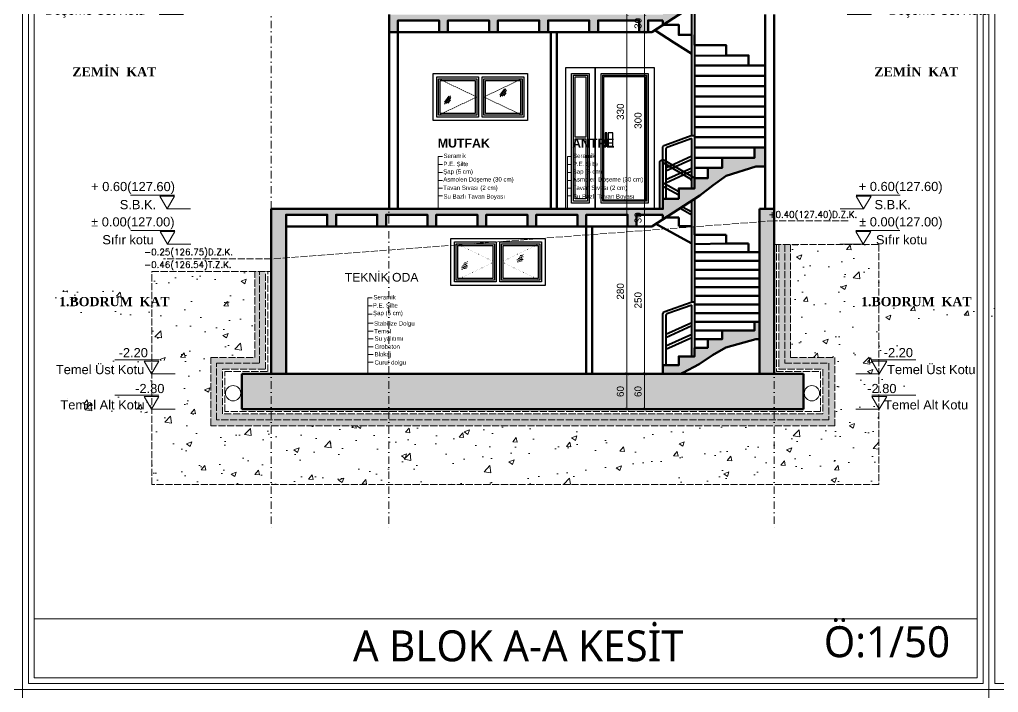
# Model space of a CAD drawing. Header units: millimetres. Extents: x 14753 to 45183, y 5640 to 19518.
# Drawn here: x 26674 to 28337, y 17563 to 18705 of the extents above; entities that cross this region are included whole.
import ezdxf

# ---------------------------------------------------------------- set-up
doc = ezdxf.new("R2010")
doc.units = ezdxf.units.MM
for name, pattern in [('ACAD_ISO02W100', [15, 12, -3]), ('ACAD_ISO07W100', [3, 0, -3]), ('DASHDOT', [25.4, 12.7, -6.35, 0, -6.35]), ('DOT', [0.25, 0, -0.25]), ('HIDDEN', [0.375, 0.25, -0.125])]:
    doc.linetypes.add(name, pattern=pattern)
for name, color, linetype, lineweight in [('A Antet', 35, 'Continuous', 18), ('CERCEVE', 66, 'Continuous', 0), ('Duvar', 1, 'Continuous', 50), ('Görüneyen', 250, 'HIDDEN', 0), ('k aks', 44, 'DASHDOT', 18), ('k ic olcu', 254, 'Continuous', 18), ('k kot', 31, 'Continuous', 20), ('k pencere', 4, 'Continuous', 25), ('k tarama', 252, 'Continuous', 9), ('k yazi', 253, 'Continuous', 15), ('kesiklii çizgi', 244, 'ACAD_ISO02W100', 5), ('Kolon', 30, 'Continuous', 50), ('korkuluk', 6, 'Continuous', 40), ('YAZI', 1, 'Continuous', 0)]:
    doc.layers.add(name, color=color, linetype=linetype, lineweight=lineweight)
doc.layers.add('pencere', color=2, linetype='Continuous')
doc.styles.add('OLCU', font='romans.shx')
doc.styles.get("Standard").update_dxf_attribs({"font": 'arial.ttf'})
doc.dimstyles.new('icölcü', dxfattribs={"dimtxt": 12, "dimasz": 5, "dimexe": 1.25, "dimexo": 0.625, "dimgap": 5, "dimtad": 1, "dimdec": 0, "dimtxsty": 'Standard', "dimblk": 'ARCHTICK', "dimcen": -10, "dimse1": 1, "dimse2": 1, "dimadec": 0, "dimazin": 0, "dimtfac": 1, "dimtdec": 0, "dimtix": 1, "dimtmove": 0, "dimatfit": 3, "dimldrblk": 'ARCHTICK', "dimfxl": 1, "dimarcsym": 0})

# ---------------------------------------------------------------- blocks, each defined once
blk = doc.blocks.new('_ArchTick')
at = {"color": 0, "linetype": 'ByBlock', "const_width": 0.15}
blk.add_lwpolyline([(-0.5, -0.5), (0.5, 0.5)], dxfattribs=at)
blk = doc.blocks.new('*D925')
at = {"layer": 'Defpoints', "color": 0, "transparency": 16777216}
for p in [(390020, 4551562.9), (390020, 4551562.9), (390020, 4551502.9)]:
    blk.add_point(p, dxfattribs=at)
at = {"layer": 'k ic olcu', "color": 0, "lineweight": -2, "transparency": 16777216}
blk.add_line((390020, 4551502.9), (390020, 4551562.9), dxfattribs=at)
at = {"layer": 'k ic olcu', "color": 0, "lineweight": -2, "transparency": 16777216, "xscale": 5, "yscale": 5, "zscale": 5}
for p, rotation in [((390020, 4551562.9), 90), ((390020, 4551502.9), 270)]:
    blk.add_blockref('_ArchTick', p, dxfattribs=dict(at, rotation=rotation))
at = {"layer": 'k ic olcu', "color": 0, "transparency": 16777216, "insert": (390008.9, 4551532.9), "char_height": 12, "attachment_point": 5, "rotation": 90}
blk.add_mtext('60', dxfattribs=at)
blk = doc.blocks.new('*D926')
at = {"layer": 'Defpoints', "color": 0, "transparency": 16777216}
for p in [(390020, 4551812.9), (390020, 4551812.9), (390020, 4551562.9)]:
    blk.add_point(p, dxfattribs=at)
at = {"layer": 'k ic olcu', "color": 0, "lineweight": -2, "transparency": 16777216}
blk.add_line((390020, 4551562.9), (390020, 4551812.9), dxfattribs=at)
at = {"layer": 'k ic olcu', "color": 0, "lineweight": -2, "transparency": 16777216, "xscale": 5, "yscale": 5, "zscale": 5}
for p, rotation in [((390020, 4551812.9), 90), ((390020, 4551562.9), 270)]:
    blk.add_blockref('_ArchTick', p, dxfattribs=dict(at, rotation=rotation))
at = {"layer": 'k ic olcu', "color": 0, "transparency": 16777216, "insert": (390008.9, 4551687.9), "char_height": 12, "attachment_point": 5, "rotation": 90}
blk.add_mtext('250', dxfattribs=at)
blk = doc.blocks.new('*D927')
at = {"layer": 'Defpoints', "color": 0, "transparency": 16777216}
for p in [(390020, 4551842.9), (390020, 4551842.9), (390020, 4551812.9)]:
    blk.add_point(p, dxfattribs=at)
at = {"layer": 'k ic olcu', "color": 0, "lineweight": -2, "transparency": 16777216}
blk.add_line((390020, 4551812.9), (390020, 4551842.9), dxfattribs=at)
at = {"layer": 'k ic olcu', "color": 0, "lineweight": -2, "transparency": 16777216, "xscale": 5, "yscale": 5, "zscale": 5}
for p, rotation in [((390020, 4551842.9), 90), ((390020, 4551812.9), 270)]:
    blk.add_blockref('_ArchTick', p, dxfattribs=dict(at, rotation=rotation))
at = {"layer": 'k ic olcu', "color": 0, "transparency": 16777216, "insert": (390008.9, 4551827.9), "char_height": 12, "attachment_point": 5, "rotation": 90}
blk.add_mtext('30', dxfattribs=at)
blk = doc.blocks.new('*D928')
at = {"layer": 'Defpoints', "color": 0, "transparency": 16777216}
for p in [(390020, 4552142.9), (390020, 4552142.9), (390020, 4551842.9)]:
    blk.add_point(p, dxfattribs=at)
at = {"layer": 'k ic olcu', "color": 0, "lineweight": -2, "transparency": 16777216}
blk.add_line((390020, 4551842.9), (390020, 4552142.9), dxfattribs=at)
at = {"layer": 'k ic olcu', "color": 0, "lineweight": -2, "transparency": 16777216, "xscale": 5, "yscale": 5, "zscale": 5}
for p, rotation in [((390020, 4552142.9), 90), ((390020, 4551842.9), 270)]:
    blk.add_blockref('_ArchTick', p, dxfattribs=dict(at, rotation=rotation))
at = {"layer": 'k ic olcu', "color": 0, "transparency": 16777216, "insert": (390008.9, 4551992.9), "char_height": 12, "attachment_point": 5, "rotation": 90}
blk.add_mtext('300', dxfattribs=at)
blk = doc.blocks.new('*D929')
at = {"layer": 'Defpoints', "color": 0, "transparency": 16777216}
for p in [(390020, 4552172.9), (390020, 4552172.9), (390020, 4552142.9)]:
    blk.add_point(p, dxfattribs=at)
at = {"layer": 'k ic olcu', "color": 0, "lineweight": -2, "transparency": 16777216}
blk.add_line((390020, 4552142.9), (390020, 4552172.9), dxfattribs=at)
at = {"layer": 'k ic olcu', "color": 0, "lineweight": -2, "transparency": 16777216, "xscale": 5, "yscale": 5, "zscale": 5}
for p, rotation in [((390020, 4552172.9), 90), ((390020, 4552142.9), 270)]:
    blk.add_blockref('_ArchTick', p, dxfattribs=dict(at, rotation=rotation))
at = {"layer": 'k ic olcu', "color": 0, "transparency": 16777216, "insert": (390008.9, 4552157.9), "char_height": 12, "attachment_point": 5, "rotation": 90}
blk.add_mtext('30', dxfattribs=at)
blk = doc.blocks.new('*D920')
at = {"layer": 'Defpoints', "color": 0, "transparency": 16777216}
for p in [(389990, 4551562.9), (389990, 4551562.9), (389990, 4551502.9)]:
    blk.add_point(p, dxfattribs=at)
at = {"layer": 'k ic olcu', "color": 0, "lineweight": -2, "transparency": 16777216}
blk.add_line((389990, 4551502.9), (389990, 4551562.9), dxfattribs=at)
at = {"layer": 'k ic olcu', "color": 0, "lineweight": -2, "transparency": 16777216, "xscale": 5, "yscale": 5, "zscale": 5}
for p, rotation in [((389990, 4551562.9), 90), ((389990, 4551502.9), 270)]:
    blk.add_blockref('_ArchTick', p, dxfattribs=dict(at, rotation=rotation))
at = {"layer": 'k ic olcu', "color": 0, "transparency": 16777216, "insert": (389978.9, 4551532.9), "char_height": 12, "attachment_point": 5, "rotation": 90}
blk.add_mtext('60', dxfattribs=at)
blk = doc.blocks.new('*D932')
at = {"layer": 'Defpoints', "color": 0, "transparency": 16777216}
for p in [(389990, 4551842.9), (389990, 4551842.9), (389990, 4551562.9)]:
    blk.add_point(p, dxfattribs=at)
at = {"layer": 'k ic olcu', "color": 0, "lineweight": -2, "transparency": 16777216}
blk.add_line((389990, 4551562.9), (389990, 4551842.9), dxfattribs=at)
at = {"layer": 'k ic olcu', "color": 0, "lineweight": -2, "transparency": 16777216, "xscale": 5, "yscale": 5, "zscale": 5}
for p, rotation in [((389990, 4551842.9), 90), ((389990, 4551562.9), 270)]:
    blk.add_blockref('_ArchTick', p, dxfattribs=dict(at, rotation=rotation))
at = {"layer": 'k ic olcu', "color": 0, "transparency": 16777216, "insert": (389978.9, 4551702.9), "char_height": 12, "attachment_point": 5, "rotation": 90}
blk.add_mtext('280', dxfattribs=at)
blk = doc.blocks.new('*D933')
at = {"layer": 'Defpoints', "color": 0, "transparency": 16777216}
for p in [(389990, 4552172.9), (389990, 4552172.9), (389990, 4551842.9)]:
    blk.add_point(p, dxfattribs=at)
at = {"layer": 'k ic olcu', "color": 0, "lineweight": -2, "transparency": 16777216}
blk.add_line((389990, 4551842.9), (389990, 4552172.9), dxfattribs=at)
at = {"layer": 'k ic olcu', "color": 0, "lineweight": -2, "transparency": 16777216, "xscale": 5, "yscale": 5, "zscale": 5}
for p, rotation in [((389990, 4552172.9), 90), ((389990, 4551842.9), 270)]:
    blk.add_blockref('_ArchTick', p, dxfattribs=dict(at, rotation=rotation))
at = {"layer": 'k ic olcu', "color": 0, "transparency": 16777216, "insert": (389978.9, 4552007.9), "char_height": 12, "attachment_point": 5, "rotation": 90}
blk.add_mtext('330', dxfattribs=at)
blk = doc.blocks.new('kot1')
for p, q in [((578788.5, 90039.1), (578863, 90039.1)), ((578801, 90015.5), (578761, 90015.5))]:
    blk.add_line(p, q)
blk.add_lwpolyline([(578813.5, 90037.1), (578788.5, 90037.1), (578801, 90015.5)], close=True)
blk = doc.blocks.new('H')
at = {"layer": 'YAZI', "xscale": -1}
for p in [(971405.6, 4462718.1), (971405.6, 4462488.2), (971404.9, 4462158.2), (971417, 4461828.2), (971417.6, 4461768.2), (971390.5, 4461548.2), (971390.5, 4461488.2)]:
    blk.add_blockref('kot1', p, dxfattribs=at)
at = {"layer": 'YAZI'}
for s, p in [('+ 9.50', (392559.6, 4552764, 574.2)), ('Mahya Kotu', (392453.7, 4552733.3, 574.2)), ('+ 7.20', (392559.3, 4552533.9, 574.2)), ('Döşeme Üst Kotu', (392403.1, 4552503.2, 574.2)), ('+ 3.90', (392558.6, 4552203.9, 574.2)), ('Döşeme Üst Kotu', (392408.4, 4552173.2, 574.2)), ('+ 0.60(127.60)', (392487.1, 4551873.9, 574.2)), ('S.B.K.', (392535.7, 4551843.2, 574.2)), ('± 0.00(127.00)', (392487.1, 4551813.9, 574.2)), ('Sıfır kotu', (392506.1, 4551783.6, 574.2)), ('-2.20', (392533.8, 4551591.9, 574.2)), ('Temel Üst Kotu', (392427.2, 4551563.2, 574.2)), ('-2.80', (392561.9, 4551531, 459.4)), ('Temel Alt Kotu', (392434.9, 4551503.3, 459.4))]:
    blk.add_text(s, height=15.6, dxfattribs=at).set_placement(p)
at = {"layer": 'YAZI', "char_height": 15.6, "width": 230.85, "attachment_point": 2}
for s, insert in [('{\\fTimes New Roman|b1|i0|c162|p18;Ç.A.P.}', (392573.5, 4552632.1, 0)), ('{\\fTimes New Roman|b1|i0|c162|p18;1.NORMAL  KAT}', (392531.7, 4552345.4, 0)), ('{\\fTimes New Roman|b1|i0|c162|p18;ZEMİN  KAT}', (392526.5, 4552084.3, 0)), ('{\\fTimes New Roman|b1|i0|c162|p18;1.BODRUM  KAT}', (392526.5, 4551694.2, 0))]:
    blk.add_mtext(s, dxfattribs=dict(at, insert=insert))
blk = doc.blocks.new('KOT11')
at = {"layer": 'YAZI'}
for p in [(-188397.4, 4462717.3), (-188397.5, 4462487.4), (-188396.8, 4462157.4), (-188408.9, 4461827.4), (-188409.5, 4461767.4), (-188382.3, 4461547.4), (-188382.3, 4461487.4)]:
    blk.add_blockref('kot1', p, dxfattribs=at)
for s, p in [('+ 9.50', (390390.1, 4552763.2, 574.2)), ('Mahya Kotu', (390438.3, 4552732.5, 574.2)), ('+ 7.20', (390390.2, 4552533.2, 574.2)), ('Döşeme Üst Kotu', (390439.6, 4552502.4, 574.2)), ('+ 3.90', (390390.9, 4552203.2, 574.2)), ('Döşeme Üst Kotu', (390434.3, 4552172.4, 574.2)), ('+ 0.60(127.60)', (390383.8, 4551873.2, 574.2)), ('S.B.K.', (390410.5, 4551842.4, 574.2)), ('± 0.00(127.00)', (390384.5, 4551813.2, 574.2)), ('Sıfır kotu', (390413, 4551782.8, 574.2)), ('-2.20', (390426.2, 4551591.2, 574.2)), ('Temel Üst Kotu', (390431.9, 4551562.4, 574.2)), ('-2.80', (390398.2, 4551530.2, 459.4)), ('Temel Alt Kotu', (390426.7, 4551502.5, 459.4))]:
    blk.add_text(s, height=15.6, dxfattribs=at).set_placement(p)
at = {"layer": 'YAZI', "char_height": 15.6, "width": 230.85, "attachment_point": 2}
for s, insert in [('{\\fTimes New Roman|b1|i0|c162|p18;Ç.A.P.}', (390434.6, 4552631.3, 0)), ('{\\fTimes New Roman|b1|i0|c162|p18;1.NORMAL  KAT}', (390476.4, 4552344.6, 0)), ('{\\fTimes New Roman|b1|i0|c162|p18;ZEMİN  KAT}', (390481.6, 4552083.5, 0)), ('{\\fTimes New Roman|b1|i0|c162|p18;1.BODRUM  KAT}', (390481.6, 4551693.4, 0))]:
    blk.add_mtext(s, dxfattribs=dict(at, insert=insert))
blk = doc.blocks.new('a blok a-a kesit')
at = {"layer": 'k tarama'}
h = blk.add_hatch(dxfattribs=at)
h.set_pattern_fill('JIS_STN_2.5', color=256, scale=1.5)
h.paths.add_polyline_path([(389881, 4552492.9), (389951, 4552492.9), (389951, 4552472.9), (389966, 4552472.9), (389966, 4552492.9), (390036, 4552492.9), (390036, 4552472.9), (390051, 4552472.9), (390051, 4552502.9), (389526, 4552502.9), (389526, 4552472.9), (389541, 4552472.9), (389541, 4552492.9), (389611, 4552492.9), (389611, 4552472.9), (389626, 4552472.9), (389626, 4552492.9), (389696, 4552492.9), (389696, 4552472.9), (389711, 4552472.9), (389711, 4552492.9), (389781, 4552492.9), (389781, 4552472.9), (389796, 4552472.9), (389796, 4552492.9), (389866, 4552492.9), (389866, 4552472.9), (389881, 4552472.9)])
h.paths.add_polyline_path([(390300, 4552502.9), (390225, 4552502.9), (390225, 4552492.9), (390286, 4552492.9), (390286, 4552472.9), (390300, 4552472.9)])
h.paths.add_polyline_path([(390136.3, 4551883), (390158.8, 4551899.3), (390209.1, 4551914.7), (390225, 4551914.7), (390225, 4551947.1), (390206.9, 4551947.1), (390206.9, 4551929.7), (390152, 4551929.7), (390152, 4551912.9), (390127.3, 4551912.9), (390127.3, 4551895), (390105, 4551895), (390105, 4551877.6), (390078, 4551877.6), (390078, 4551860.3), (390051, 4551860.3), (390051, 4551842.9), (389386, 4551842.9), (389386, 4551562.9), (389411, 4551562.9), (389411, 4551812.9), (389411, 4551832.9), (389481, 4551832.9), (389481, 4551812.9), (389496, 4551812.9), (389496, 4551832.9), (389566, 4551832.9), (389566, 4551812.9), (389581, 4551812.9), (389581, 4551832.9), (389651, 4551832.9), (389651, 4551812.9), (389666, 4551812.9), (389666, 4551832.9), (389736, 4551832.9), (389736, 4551812.9), (389751, 4551812.9), (389751, 4551832.9), (389821, 4551832.9), (389821, 4551812.9), (389836, 4551812.9), (389836, 4551832.9), (389906, 4551832.9), (389906, 4551812.9), (389921, 4551812.9), (389921, 4551832.9), (389991, 4551832.9), (389991, 4551812.9), (390006, 4551812.9), (390006, 4551832.9), (390051, 4551832.9), (390051, 4551825.1), (390113.7, 4551865.4)])
h.paths.add_polyline_path([(390290, 4551562.9), (389336, 4551562.9), (389336, 4551502.9), (390290, 4551502.9)])
h.paths.add_polyline_path([(390240, 4551842.9), (390215, 4551842.9), (390215, 4551562.9), (390240, 4551562.9)])
h.paths.add_polyline_path([(390215, 4551651.3), (390206.9, 4551651.3), (390206.9, 4551636.6), (390152, 4551636.6), (390152, 4551621.8), (390127.3, 4551621.8), (390127.3, 4551607.1), (390105, 4551607.1), (390105, 4551592.4), (390078, 4551592.4), (390078, 4551577.6), (390051, 4551577.6), (390051, 4551562.9), (390082.3, 4551562.9), (390085.2, 4551564.5), (390112.7, 4551579.5), (390135.3, 4551594.4), (390157.9, 4551607.9), (390208.9, 4551621.6), (390215, 4551621.6)], flags=17)
h.paths.add_polyline_path([(389671, 4552162.9), (389671, 4552142.9), (389686, 4552142.9), (389686, 4552162.9), (389756, 4552162.9), (389756, 4552142.9), (389771, 4552142.9), (389771, 4552162.9), (389841, 4552162.9), (389841, 4552142.9), (389856, 4552142.9), (389856, 4552162.9), (389926, 4552162.9), (389926, 4552142.9), (389941, 4552142.9), (389941, 4552162.9), (390011, 4552162.9), (390011, 4552142.9), (390026, 4552142.9), (390026, 4552162.9), (390051, 4552162.9), (390051, 4552155.1), (390113.7, 4552195.4), (390136.3, 4552213), (390158.8, 4552229.3), (390209.1, 4552244.7), (390225, 4552244.7), (390225, 4552277.1), (390206.9, 4552277.1), (390206.9, 4552259.7), (390152, 4552259.7), (390152, 4552242.9), (390127.3, 4552242.9), (390127.3, 4552225), (390105, 4552225), (390105, 4552207.6), (390078, 4552207.6), (390078, 4552190.3), (390051, 4552190.3), (390051, 4552172.9), (389586, 4552172.9), (389586, 4552142.9), (389601, 4552142.9), (389601, 4552162.9)])
h = blk.add_hatch(dxfattribs=at)
h.set_pattern_fill('AR-CONC', color=256, scale=0.5)
h.paths.add_polyline_path([(390418, 4551782.1), (390268, 4551782.1), (390268, 4551590.9), (390343, 4551590.9), (390343, 4551474.9), (389283, 4551474.9), (389283, 4551590.9), (389358, 4551590.9), (389358, 4551736.9), (389183, 4551736.9), (389183, 4551374.9), (390418, 4551374.9)])
h.paths.add_polyline_path([(388999.1, 4551662.7), (389238.9, 4551662.7), (389238.9, 4551704.4), (388999.1, 4551704.4)])
h.paths.add_polyline_path([(389160.4, 4551525.8), (389230.3, 4551525.8), (389230.3, 4551555.6), (389160.4, 4551555.6)])
h.paths.add_polyline_path([(389009.1, 4551497), (389201.6, 4551497), (389201.6, 4551527.5), (389009.1, 4551527.5)])
h.paths.add_polyline_path([(389160.4, 4551585.8), (389230.3, 4551585.8), (389230.3, 4551615.6), (389160.4, 4551615.6)])
h.paths.add_polyline_path([(389013.9, 4551555.9), (389211.7, 4551555.9), (389211.7, 4551592.6), (389013.9, 4551592.6)])
h.paths.add_polyline_path([(390377.4, 4551652.7), (390617.2, 4551652.7), (390617.2, 4551694.4), (390377.4, 4551694.4)])
h.paths.add_polyline_path([(390406.2, 4551525.8), (390476.1, 4551525.8), (390476.1, 4551555.6), (390406.2, 4551555.6)])
h.paths.add_polyline_path([(390406.2, 4551585.8), (390476.1, 4551585.8), (390476.1, 4551615.6), (390406.2, 4551615.6)])
h = blk.add_hatch(dxfattribs=at)
h.set_pattern_fill('GRAVEL', color=256)
h.paths.add_polyline_path([(390343, 4551590.9), (390268, 4551590.9), (390268, 4551782.1), (390258, 4551782.1), (390258, 4551580.9), (390333, 4551580.9), (390333, 4551484.9), (389293, 4551484.9), (389293, 4551580.9), (389366, 4551580.9), (389366, 4551736.9), (389358, 4551736.9), (389358, 4551590.9), (389283, 4551590.9), (389283, 4551474.9), (390343, 4551474.9)])
h = blk.add_hatch(dxfattribs=at)
h.set_pattern_fill('JIS_STN_2.5', color=256, scale=1.5)
h.paths.add_polyline_path([(390258, 4551782.1), (390248, 4551782.1), (390248, 4551570.9), (390323, 4551570.9), (390323, 4551494.9), (389303, 4551494.9), (389303, 4551570.9), (389376, 4551570.9), (389376, 4551736.9), (389366, 4551736.9), (389366, 4551580.9), (389293, 4551580.9), (389293, 4551484.9), (390333, 4551484.9), (390333, 4551580.9), (390258, 4551580.9)])
at = {"layer": 'Duvar'}
for p, q in [((390225, 4551842.9), (390225, 4552172.9)), ((390240, 4551842.9), (390240, 4552172.9)), ((389586, 4551842.9), (389586, 4552142.9)), ((389601, 4551842.9), (389601, 4552142.9)), ((389861, 4551842.9), (389861, 4552142.9)), ((389871, 4551842.9), (389871, 4552142.9)), ((390158.7, 4552103.4), (390105, 4552103)), ((390225, 4552086.1), (390105, 4552086.1)), ((390225, 4552068.7), (390105, 4552068.7)), ((390225, 4552051.3), (390105, 4552051.3)), ((390225, 4552034), (390105, 4552034)), ((390225, 4552016.6), (390105, 4552016.6)), ((390225, 4551999.2), (390105, 4551999.2)), ((390225, 4551981.8), (390105, 4551981.8)), ((390225, 4551964.5), (390105, 4551964.5)), ((390225, 4551947.1), (390105, 4551947.1)), ((390152, 4551929.7), (390105, 4551929.7)), ((390127.3, 4551912.9), (390105, 4551912.9)), ((390055.8, 4551828.2), (390078, 4551828.2)), ((390078, 4551828.2), (390078, 4551813.4)), ((389921, 4551562.9), (389921, 4551812.9)), ((389931, 4551562.9), (389931, 4551812.9)), ((390078, 4551813.4), (390100, 4551813.4)), ((390105, 4551813.4), (390105, 4551798.7)), ((390105, 4551798.7), (390158.7, 4551798.7)), ((390158.7, 4551798.7), (390158.7, 4551784)), ((390158.7, 4551784), (390105, 4551783.1)), ((390105, 4551769.2), (390215, 4551769.2)), ((390158.7, 4551784), (390196.5, 4551784)), ((390196.5, 4551784), (390196.5, 4551769.2)), ((390105, 4551754.5), (390215, 4551754.5)), ((390105, 4551739.7), (390215, 4551739.7)), ((390105, 4551725), (390215, 4551725)), ((390105, 4551710.3), (390215, 4551710.3)), ((390105, 4551695.5), (390215, 4551695.5)), ((390105, 4551680.8), (390215, 4551680.8)), ((390105, 4551666.1), (390215, 4551666.1)), ((390105, 4551651.3), (390215, 4551651.3)), ((390152, 4551636.6), (390105, 4551636.6)), ((390127.3, 4551621.8), (390105, 4551621.8))]:
    blk.add_line(p, q, dxfattribs=at)
for points in [[(390100, 4552138.2), (390078, 4552138.2), (390078, 4552155.5), (390051, 4552155.5)], [(390037.5, 4552146.4), (390069.9, 4552125.5), (390100, 4552106.2)], [(390196.5, 4552086.1), (390196.5, 4552103.4), (390158.7, 4552103.4), (390158.7, 4552120.8), (390105, 4552120.8), (390105, 4552138.2)], [(390039.2, 4551817.5), (390099.3, 4551784.7), (390100, 4551784.5)]]:
    blk.add_lwpolyline(points, dxfattribs=at)
at = {"layer": 'Görüneyen', "ltscale": 10}
for p, q in [((389670, 4552063.9), (389735, 4552032.9)), ((389812, 4552063.9), (389747, 4552032.9)), ((389735, 4552032.9), (389670, 4552001.9)), ((389747, 4552032.9), (389812, 4552001.9))]:
    blk.add_line(p, q, dxfattribs=at)
at = {"layer": 'Görüneyen', "linetype": 'DOT', "ltscale": 10}
for p, q in [((389700, 4551783.9), (389765, 4551752.9)), ((389842, 4551783.9), (389777, 4551752.9)), ((389765, 4551752.9), (389700, 4551721.9)), ((389777, 4551752.9), (389842, 4551721.9))]:
    blk.add_line(p, q, dxfattribs=at)
at = {"layer": 'k aks'}
for p, q in [((389386, 4552850.8), (389386, 4551298.8)), ((389585.7, 4552850.8), (389585.7, 4551298.8)), ((390240, 4552850.8), (390240, 4551298.8))]:
    blk.add_line(p, q, dxfattribs=at)
at = {"layer": 'k pencere'}
for points in [[(389821, 4551992.9), (389661, 4551992.9), (389661, 4552072.9), (389821, 4552072.9)], [(389738, 4552066.9), (389738, 4551998.9), (389667, 4551998.9), (389667, 4552066.9)], [(389735, 4552063.9), (389735, 4552001.9), (389670, 4552001.9), (389670, 4552063.9)], [(389732, 4552060.9), (389732, 4552004.9), (389673, 4552004.9), (389673, 4552060.9)], [(389744, 4552066.9), (389815, 4552066.9), (389815, 4551998.9), (389744, 4551998.9)], [(389747, 4552063.9), (389812, 4552063.9), (389812, 4552001.9), (389747, 4552001.9)], [(389750, 4552060.9), (389809, 4552060.9), (389809, 4552004.9), (389750, 4552004.9)], [(389851, 4551712.9), (389691, 4551712.9), (389691, 4551792.9), (389851, 4551792.9)], [(389768, 4551786.9), (389768, 4551718.9), (389697, 4551718.9), (389697, 4551786.9)], [(389774, 4551786.9), (389845, 4551786.9), (389845, 4551718.9), (389774, 4551718.9)], [(389765, 4551783.9), (389765, 4551721.9), (389700, 4551721.9), (389700, 4551783.9)], [(389762, 4551780.9), (389762, 4551724.9), (389703, 4551724.9), (389703, 4551780.9)], [(389777, 4551783.9), (389842, 4551783.9), (389842, 4551721.9), (389777, 4551721.9)], [(389780, 4551780.9), (389839, 4551780.9), (389839, 4551724.9), (389780, 4551724.9)]]:
    blk.add_lwpolyline(points, close=True, dxfattribs=at)
at = {"layer": 'k tarama'}
for p, q in [((389774.4, 4552036.2), (389781.8, 4552046.5)), ((389774.7, 4552033.2), (389784.6, 4552047)), ((389778, 4552034.4), (389785.2, 4552044.4)), ((389780.7, 4552034.7), (389784.7, 4552040.2)), ((389680, 4552023.9), (389687.5, 4552034.2)), ((389680.4, 4552020.9), (389690.3, 4552034.7)), ((389683.7, 4552022), (389690.8, 4552032)), ((389686.3, 4552022.3), (389690.3, 4552027.9))]:
    blk.add_line(p, q, dxfattribs=at)
at = {"layer": 'k tarama', "linetype": 'ACAD_ISO07W100'}
for p, q in [((389710, 4551743.9), (389717.5, 4551754.2)), ((389710.4, 4551740.9), (389720.3, 4551754.7)), ((389804.4, 4551756.2), (389811.8, 4551766.5)), ((389804.7, 4551753.2), (389814.6, 4551767)), ((389808, 4551754.4), (389815.2, 4551764.4)), ((389810.7, 4551754.7), (389814.7, 4551760.2)), ((389713.7, 4551742), (389720.8, 4551752)), ((389716.3, 4551742.3), (389720.3, 4551747.9))]:
    blk.add_line(p, q, dxfattribs=at)
at = {"layer": 'k tarama'}
for centre in [(389321.1, 4551530), (390304.1, 4551530)]:
    blk.add_circle(centre, 13, dxfattribs=at)
at = {"layer": 'k yazi'}
for p, q in [((389669.3, 4551931.9), (389676.5, 4551931.9)), ((389669.3, 4551842.9), (389669.3, 4551931.9)), ((389669.3, 4551918.4), (389676.5, 4551918.4)), ((389889.3, 4551931.9), (389896.5, 4551931.9)), ((389889.3, 4551842.9), (389889.3, 4551931.9)), ((389889.3, 4551918.4), (389896.5, 4551918.4)), ((389669.3, 4551904.6), (389676.5, 4551904.6)), ((389669.3, 4551904.6), (389676.5, 4551904.6)), ((389889.3, 4551904.6), (389896.5, 4551904.6)), ((389889.3, 4551904.6), (389896.5, 4551904.6)), ((389669.3, 4551891.4), (389676.5, 4551891.4)), ((389669.3, 4551891.4), (389676.5, 4551891.4)), ((389889.3, 4551891.4), (389896.5, 4551891.4)), ((389889.3, 4551891.4), (389896.5, 4551891.4)), ((389669.3, 4551878.2), (389676.5, 4551878.2)), ((389669.3, 4551878.2), (389676.5, 4551878.2)), ((389889.3, 4551878.2), (389896.5, 4551878.2)), ((389889.3, 4551878.2), (389896.5, 4551878.2)), ((389669.3, 4551865.1), (389676.5, 4551865.1)), ((389669.3, 4551865.1), (389676.5, 4551865.1)), ((389889.3, 4551865.1), (389896.5, 4551865.1)), ((389889.3, 4551865.1), (389896.5, 4551865.1)), ((389550.1, 4551562.9), (389550.1, 4551691.9)), ((389550.1, 4551691.9), (389557.4, 4551691.9)), ((389550.1, 4551678.4), (389557.4, 4551678.4)), ((389550.1, 4551664.5), (389557.4, 4551664.5)), ((389550.1, 4551664.5), (389557.4, 4551664.5)), ((389550.1, 4551648.9), (389558.8, 4551648.9)), ((389550.1, 4551635.6), (389558.8, 4551635.6)), ((389550.1, 4551635.6), (389558.8, 4551635.6)), ((389550.1, 4551635.6), (389558.8, 4551635.6)), ((389550.1, 4551622.3), (389558.8, 4551622.3)), ((389550.1, 4551622.3), (389558.8, 4551622.3)), ((389550.1, 4551608.7), (389558.8, 4551608.7)), ((389550.1, 4551595.5), (389558.8, 4551595.5)), ((389550.1, 4551595.5), (389558.8, 4551595.5)), ((389550.1, 4551582.8), (389558.8, 4551582.8))]:
    blk.add_line(p, q, dxfattribs=at)
at = {"layer": 'kesiklii çizgi', "color": 251}
blk.add_lwpolyline([(390365.6, 4551822.9), (390240, 4551822.9), (389386, 4551757.9), (389202.7, 4551757.9)], dxfattribs=at)
at = {"layer": 'kesiklii çizgi'}
for points in [[(390240, 4551782.7), (390418, 4551782.7), (390418, 4551374.9), (389183, 4551374.9), (389183, 4551736.9), (389385.1, 4551736.9)], [(390268, 4551782.1), (390268, 4551590.9), (390343, 4551590.9), (390343, 4551474.9), (389283, 4551474.9), (389283, 4551590.9), (389358, 4551590.9), (389358, 4551736.9)], [(390258, 4551782.1), (390258, 4551580.9), (390333, 4551580.9), (390333, 4551484.9), (389293, 4551484.9), (389293, 4551580.9), (389366, 4551580.9), (389366, 4551736.9)], [(390248, 4551782.1), (390248, 4551570.9), (390323, 4551570.9), (390323, 4551494.9), (389303, 4551494.9), (389303, 4551570.9), (389376, 4551570.9), (389376, 4551736.9)], [(390244, 4551782.1), (390244, 4551566.9), (390319, 4551566.9), (390319, 4551498.9), (389307, 4551498.9), (389307, 4551566.9), (389380, 4551566.9), (389380, 4551736.9)]]:
    blk.add_lwpolyline(points, dxfattribs=at)
at = {"layer": 'Kolon'}
for p, q in [((389586, 4552142.9), (389586, 4552172.9)), ((390051, 4552162.9), (390051, 4552155.1)), ((389386, 4551842.9), (389386, 4551562.9)), ((390215, 4551842.9), (390240, 4551842.9)), ((390215, 4551842.9), (390215, 4551562.9)), ((390240, 4551842.9), (390240, 4551562.9)), ((389411, 4551812.9), (389411, 4551562.9)), ((389336, 4551562.9), (390290, 4551562.9)), ((389336, 4551502.9), (389336, 4551562.9)), ((390290, 4551502.9), (390290, 4551562.9)), ((389336, 4551502.9), (390290, 4551502.9))]:
    blk.add_line(p, q, dxfattribs=at)
for points in [[(389586, 4552142.9), (390032.1, 4552142.9), (390113.7, 4552195.4), (390136.3, 4552213), (390158.8, 4552229.3), (390209.1, 4552244.7), (390225, 4552244.7)], [(389601, 4552142.9), (389601, 4552162.9), (389671, 4552162.9), (389671, 4552142.9)], [(389686, 4552142.9), (389686, 4552162.9), (389756, 4552162.9), (389756, 4552142.9)], [(389771, 4552142.9), (389771, 4552162.9), (389841, 4552162.9), (389841, 4552142.9)], [(389856, 4552142.9), (389856, 4552162.9), (389926, 4552162.9), (389926, 4552142.9)], [(389941, 4552142.9), (389941, 4552162.9), (390011, 4552162.9), (390011, 4552142.9)], [(390026, 4552142.9), (390026, 4552162.9), (390051, 4552162.9)], [(389386, 4551842.9), (390051, 4551842.9), (390051, 4551860.3), (390078, 4551860.3), (390078, 4551877.6), (390105, 4551877.6), (390105, 4551895), (390127.3, 4551895), (390127.3, 4551912.9), (390152, 4551912.9), (390152, 4551929.7), (390206.9, 4551929.7), (390206.9, 4551947.1), (390225, 4551947.1)], [(389411, 4551812.9), (390032.1, 4551812.9), (390113.7, 4551865.4), (390136.3, 4551883), (390158.8, 4551899.3), (390209.1, 4551914.7), (390225, 4551914.7)], [(389411, 4551812.9), (389411, 4551832.9), (389481, 4551832.9), (389481, 4551812.9)], [(389496, 4551812.9), (389496, 4551832.9), (389566, 4551832.9), (389566, 4551812.9)], [(389581, 4551812.9), (389581, 4551832.9), (389651, 4551832.9), (389651, 4551812.9)], [(389666, 4551812.9), (389666, 4551832.9), (389736, 4551832.9), (389736, 4551812.9)], [(389751, 4551812.9), (389751, 4551832.9), (389821, 4551832.9), (389821, 4551812.9)], [(389836, 4551812.9), (389836, 4551832.9), (389906, 4551832.9), (389906, 4551812.9)], [(389921, 4551812.9), (389921, 4551832.9), (389991, 4551832.9), (389991, 4551812.9)], [(390006, 4551812.9), (390006, 4551832.9), (390051, 4551832.9)], [(390051, 4551825.1), (390051, 4551832.9)], [(390051, 4551562.9), (390051, 4551577.6), (390078, 4551577.6), (390078, 4551592.4), (390105, 4551592.4), (390105, 4551607.1), (390127.3, 4551607.1), (390127.3, 4551621.8), (390152, 4551621.8), (390152, 4551636.6), (390206.9, 4551636.6), (390206.9, 4551651.3), (390215, 4551651.3)], [(390082.3, 4551562.9), (390085.2, 4551564.5), (390112.7, 4551579.5), (390135.3, 4551594.4), (390157.9, 4551607.9), (390208.9, 4551621.6), (390215, 4551621.6)]]:
    blk.add_lwpolyline(points, dxfattribs=at)
at = {"layer": 'korkuluk'}
for p, q in [((390100, 4551962.3), (390059.3, 4551947.9)), ((390100, 4551877.6), (390100, 4551962.3)), ((390056, 4551943.2), (390056, 4551860.3)), ((390056, 4551912.9), (390100, 4551932.9)), ((390056, 4551907.4), (390100, 4551927.4)), ((390056, 4551892.9), (390100, 4551912.9)), ((390056, 4551887.4), (390100, 4551907.4)), ((390051, 4551887.5), (390078, 4551872.5)), ((390051, 4551881.8), (390078, 4551866.8)), ((390001, 4551860.3), (390001.1, 4551860.3)), ((390098.3, 4551855.5), (390100, 4551854.5)), ((390080.4, 4551844), (390100, 4551833.1)), ((390084.6, 4551846.7), (390100, 4551838.1)), ((390100, 4551679.7), (390059.3, 4551665.3)), ((390100, 4551592.4), (390100, 4551679.7)), ((390056, 4551660.6), (390056, 4551577.6)), ((390056, 4551630.3), (390100, 4551650.3)), ((390056, 4551624.8), (390100, 4551644.8)), ((390056, 4551610.3), (390100, 4551630.3)), ((390056, 4551604.8), (390100, 4551624.8))]:
    blk.add_line(p, q, dxfattribs=at)
for points in [[(390100, 4552106.2), (390100, 4552186.6)], [(390105, 4552189.8), (390105, 4552103)], [(390100, 4551967.6), (390100, 4552106.2)], [(390105, 4552103), (390105, 4551877.6)], [(390100, 4551773.5), (390100, 4551856.6)], [(390105, 4551859.8), (390105, 4551770.3)], [(390100, 4551684.9), (390100, 4551773.5)], [(390105, 4551770.3), (390105, 4551595)]]:
    blk.add_lwpolyline(points, dxfattribs=at)
for points in [[(390051, 4551860.3), (390051, 4551946.7, -0.317616), (390054.3, 4551951.4), (390099.2, 4551967.3, -0.085367), (390100.9, 4551967.6), (390105, 4551967.6)], [(390046, 4551842.9), (390046, 4551921.5, -0.580192), (390053.5, 4551925.8), (390102.5, 4551897, -0.265669), (390105, 4551892.7), (390105, 4551877.6)], [(390100, 4551877.6), (390100, 4551889.8, 0.265669), (390097.5, 4551894.1), (390051, 4551921.5), (390051, 4551842.9)], [(390051, 4551577.6), (390051, 4551664.1, -0.317616), (390054.3, 4551668.8), (390099.2, 4551684.7, -0.085367), (390100.9, 4551685), (390105, 4551685)]]:
    blk.add_lwpolyline(points, format="xyb", dxfattribs=at)
for centre in [(390061, 4551943.2), (390061, 4551660.6)]:
    blk.add_arc(centre, 5, 109.5173, 180, dxfattribs=at)
at = {"layer": 'pencere', "color": 128, "true_color": 0x004d39}
for points in [[(389936, 4551842.9), (389886, 4551842.9), (389886, 4552082.9), (389936, 4552082.9)], [(389926, 4551852.9), (389896, 4551852.9), (389896, 4552072.9), (389926, 4552072.9)], [(389923, 4551855.9), (389899, 4551855.9), (389899, 4552069.9), (389923, 4552069.9)], [(390036, 4551842.9), (389936, 4551842.9), (389936, 4552082.9), (390036, 4552082.9)], [(390026, 4551852.9), (389946, 4551852.9), (389946, 4552072.9), (390026, 4552072.9)], [(390023, 4551855.9), (389949, 4551855.9), (389949, 4552069.9), (390023, 4552069.9)], [(389920, 4551964.9), (389902, 4551964.9), (389902, 4552066.9), (389920, 4552066.9)], [(390021, 4551857.9), (389951, 4551857.9), (389951, 4552067.9), (390021, 4552067.9)], [(389955.9, 4551971.8), (389953.3, 4551971.8), (389953.3, 4551949.2), (389955.9, 4551949.2)], [(389966.2, 4551971.8), (389958.4, 4551971.8), (389958.4, 4551949.2), (389966.2, 4551949.2)], [(389920, 4551859.9), (389902, 4551859.9), (389902, 4551961.9), (389920, 4551961.9)]]:
    blk.add_lwpolyline(points, close=True, dxfattribs=at)
at = {"layer": 'k ic olcu'}
for name, p in [('H', (-3407.1, -0.8)), ('KOT11', (0, 0))]:
    blk.add_blockref(name, p, dxfattribs=at)
at = {"layer": 'k kot', "style": 'OLCU'}
for s, p in [('+0.40(127.40)D.Z.K.', (390230.4, 4551828)), ('-0.25(126.75)D.Z.K.', (389170, 4551764.3)), ('-0.46(126.54)T.Z.K.', (389170, 4551742.8))]:
    blk.add_text(s, height=10.8, dxfattribs=at).set_placement(p)
at = {"layer": 'k yazi'}
for s, p in [('P.E. Şilte', (389558.3, 4551675.3)), ('Stabilize Dolgu', (389560.5, 4551644.8)), ('Temel', (389560.5, 4551631.5)), ('Su yalıtımı', (389561.3, 4551619.3)), ('Grobeton', (389561.3, 4551605.4)), ('Curuf dolgu', (389561.3, 4551578.6)), ('Blokaj', (389561.3, 4551592.5))]:
    blk.add_text(s, height=7.4, dxfattribs=at).set_placement(p)
for s, insert, char_height, width, attachment_point in [('{\\fArial|b1|i0|c162|p34;\\C0;MUTFAK}', (389712.9, 4551962.1), 15, 177.577, 2), ('{\\fArial|b1|i0|c162|p34;\\C0;ANTRE}', (389932.9, 4551962.1), 15, 177.577, 2), ('{\\C7;Seramik}', (389678.5, 4551936.7), 7.4, 53.891, 1), ('{\\C7;Seramik}', (389898.5, 4551936.7), 7.4, 53.891, 1), ('{\\fArial|b0|i0|c162|p34;\\C7;P.E. Şilte}', (389678.2, 4551922.9), 7.4, 45.536, 1), ('{\\fArial|b0|i0|c162|p34;\\C7;P.E. Şilte}', (389898.2, 4551922.9), 7.4, 45.536, 1), ('{\\fArial|b0|i0|c162|p34;\\C7;Şap (5 cm)}', (389677.9, 4551910), 7.4, 52.752, 1), ('{\\fArial|b0|i0|c162|p34;\\C7;Şap (5 cm)}', (389897.9, 4551910), 7.4, 52.752, 1), ('{\\C7;Asmolen Döşeme (30 cm)}', (389678.1, 4551896.8), 7.4, 121.866, 1), ('{\\C7;Asmolen Döşeme (30 cm)}', (389898.1, 4551896.8), 7.4, 121.866, 1), ('{\\fArial|b0|i0|c162|p34;\\C7;Tavan Sıvası (2 cm)}', (389677.9, 4551882.5), 7.4, 92.245, 1), ('{\\fArial|b0|i0|c162|p34;\\C7;Tavan Sıvası (2 cm)}', (389897.9, 4551882.5), 7.4, 92.245, 1), ('{\\fArial|b0|i0|c162|p34;\\C7;Su Bazlı Tavan Boyası}', (389678.3, 4551867.8), 7.4, 113.095, 1), ('{\\fArial|b0|i0|c162|p34;\\C7;Su Bazlı Tavan Boyası}', (389898.3, 4551867.8), 7.4, 113.095, 1), ('TEKNİK ODA', (389573.3, 4551734.3), 14.8, 355.154, 2), ('Seramik', (389559.4, 4551696.6), 7.4, 52.752, 1), ('{\\fArial|b0|i0|c162|p34;Şap (5 cm)}', (389558.8, 4551669.9), 7.4, 52.752, 1)]:
    blk.add_mtext(s, dxfattribs=dict(at, insert=insert, char_height=char_height, width=width, attachment_point=attachment_point))
at = {"layer": 'k ic olcu'}
for base, p1, p2, picture, middle in [((389990, 4552172.9), (389990, 4551842.9), (389990, 4552172.9), '*D933', (389978.9, 4552007.9)), ((390020, 4552172.9), (390020, 4552142.9), (390020, 4552172.9), '*D929', (390008.9, 4552157.9)), ((390020, 4552142.9), (390020, 4551842.9), (390020, 4552142.9), '*D928', (390008.9, 4551992.9)), ((389990, 4551842.9), (389990, 4551562.9), (389990, 4551842.9), '*D932', (389978.9, 4551702.9)), ((390020, 4551842.9), (390020, 4551812.9), (390020, 4551842.9), '*D927', (390008.9, 4551827.9)), ((390020, 4551812.9), (390020, 4551562.9), (390020, 4551812.9), '*D926', (390008.9, 4551687.9)), ((389990, 4551562.9), (389990, 4551502.9), (389990, 4551562.9), '*D920', (389978.9, 4551532.9)), ((390020, 4551562.9), (390020, 4551502.9), (390020, 4551562.9), '*D925', (390008.9, 4551532.9))]:
    dim = blk.add_linear_dim(base=base, p1=p1, p2=p2, angle=90, dimstyle='icölcü', dxfattribs=at)
    dim.commit()
    dim.dimension.update_dxf_attribs({"geometry": picture, "text_midpoint": middle})

msp = doc.modelspace()

# ---------------------------------------------------------------- linework, layer by layer
at = {"layer": 'CERCEVE'}
msp.add_line((26699.3, 17687.6), (28300.7, 17687.6), dxfattribs=at)
for points in [[(24938.8, 17567.6), (26679.3, 17567.6), (26679.3, 19512.6), (24938.8, 19512.6)], [(26679.3, 17567.6), (28320.7, 17567.6), (28320.7, 19512.6), (26679.3, 19512.6)], [(26689.3, 17577.6), (28310.7, 17577.6), (28310.7, 19502.6), (26689.3, 19502.6)], [(28320.7, 17567.6), (30160.3, 17567.6), (30160.3, 19512.6), (28320.7, 19512.6)], [(28330.7, 17577.6), (30150.3, 17577.6), (30150.3, 19502.6), (28330.7, 19502.6)], [(26699.3, 17587.6), (28300.7, 17587.6), (28300.7, 19492.6), (26699.3, 19492.6)], [(24938.8, 15622.6), (26679.3, 15622.6), (26679.3, 17567.6), (24938.8, 17567.6)], [(26679.3, 15622.6), (28320.7, 15622.6), (28320.7, 17567.6), (26679.3, 17567.6)], [(28320.7, 15622.6), (30160.3, 15622.6), (30160.3, 17567.6), (28320.7, 17567.6)]]:
    msp.add_lwpolyline(points, close=True, dxfattribs=at)

# ---------------------------------------------------------------- block references
at = {"layer": 'k ic olcu'}
msp.add_blockref('a blok a-a kesit', (-362284.1, -4533459.5), dxfattribs=at)

# ---------------------------------------------------------------- texts
at = {"layer": 'A Antet', "color": 53, "char_height": 52.5, "attachment_point": 1}
for s, width, gutter_width, insert in [('{\\fSegoe UI|b0|i0|c162|p34;A BLOK A-A KESİT}', 1034.775, 12.5, (27240.6, 17667.9, -574.2)), ('{\\fSegoe UI|b0|i0|c162|p34;Ö:1/50}', 247.734, 9.38, (28040.3, 17674.9, -574.2))]:
    msp.add_mtext_dynamic_manual_height_columns(s, width=width, gutter_width=gutter_width, heights=[0], dxfattribs=dict(at, insert=insert))

doc.saveas('drawing.dxf')
